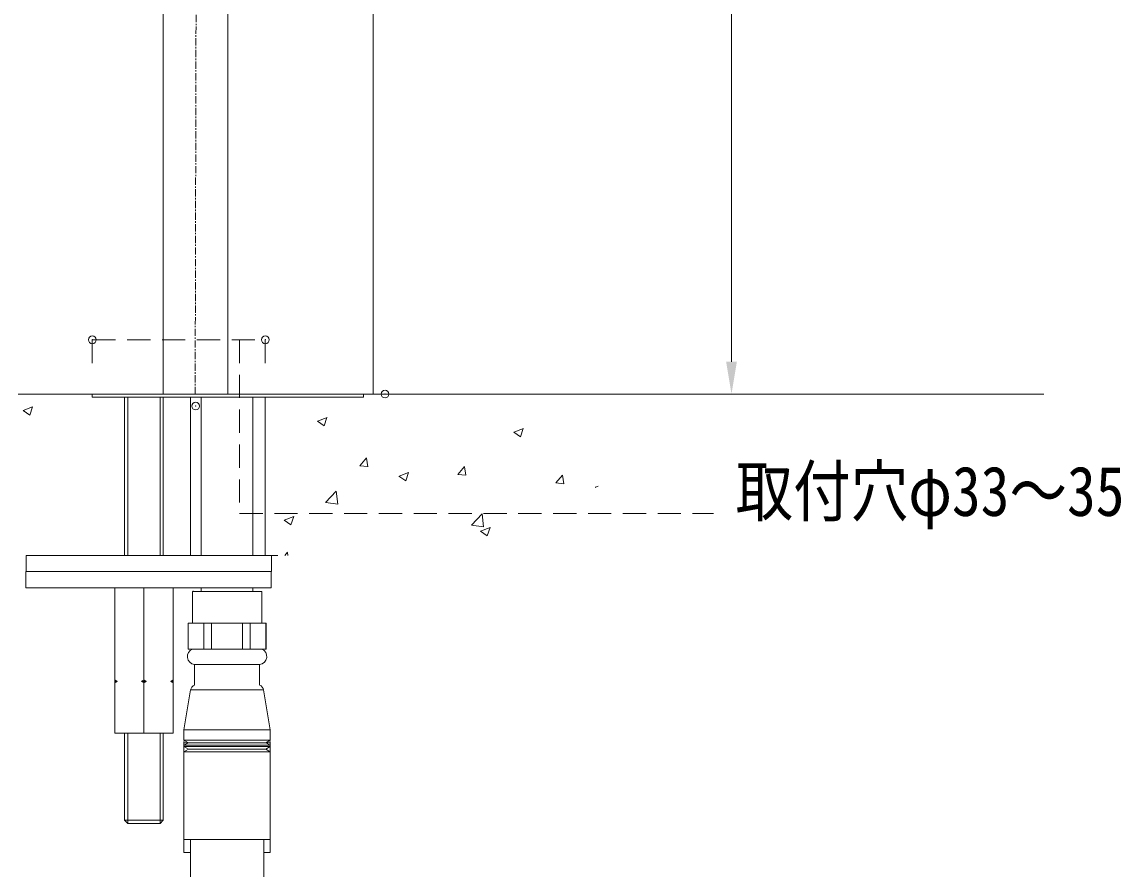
# Model space of a CAD drawing. Units: millimetres, scale not verified. Extents: x -426 to 426, y -295 to 295.
# Drawn here: x -150.9 to 19.4, y -169 to -37.8 of the extents above; entities that cross this region are included whole.
import ezdxf
from ezdxf.enums import TextEntityAlignment as Align

# ---------------------------------------------------------------- set-up
doc = ezdxf.new("R2010")
doc.units = ezdxf.units.MM
doc.header["$LTSCALE"] = 3
doc.header["$PDMODE"] = 32
doc.header["$PDSIZE"] = 1.2
doc.linetypes.add('DASHED1', pattern=[1.8, 1.2, -0.6])
doc.linetypes.add('USER1', pattern=[0.6, 0.375, -0.075, 0.075, -0.075])
doc.layers.add('0-0_0', color=7, linetype='Continuous', lineweight=15)
doc.layers.add('0-B_02___PRT_ALL_AXES', color=7, linetype='Continuous', lineweight=15)
doc.styles.add('ＭＳ ゴシック', font='')
doc.styles.get('ＭＳ ゴシック').set_extended_font_data('MS Gothic')

# ---------------------------------------------------------------- blocks, each defined once
blk = doc.blocks.new('X57')
at = {"layer": '0-0_0', "lineweight": 18}
for p, q in [((2602.194, -722.903), (2603.247, -723.613)), ((2602.2, -722.904), (2603.682, -722.336)), ((2603.247, -723.611), (2603.676, -722.332)), ((2632.614, -724.598), (2633.667, -725.308)), ((2632.619, -724.6), (2634.101, -724.031)), ((2633.666, -725.307), (2634.095, -724.027)), ((2608.777, -729.822), (2609.797, -728.606)), ((2610.027, -729.958), (2609.782, -728.631)), ((2608.765, -729.821), (2610.03, -729.932)), ((2623.959, -731.15), (2624.979, -729.934)), ((2625.209, -731.286), (2624.964, -729.959)), ((2614.829, -731.425), (2615.882, -732.135)), ((2614.834, -731.427), (2616.316, -730.858)), ((2615.882, -732.133), (2616.311, -730.854)), ((2623.947, -731.149), (2625.212, -731.26)), ((2639.141, -732.478), (2640.161, -731.262)), ((2640.391, -732.614), (2640.146, -731.288)), ((2603.471, -735.487), (2605.12, -733.769)), ((2605.354, -735.779), (2605.12, -733.769)), ((2639.129, -732.478), (2640.394, -732.588)), ((2645.248, -733.12), (2645.348, -733.188)), ((2645.254, -733.122), (2645.694, -732.953)), ((2603.472, -735.494), (2605.355, -735.786)), ((2626.061, -738.991), (2627.71, -737.272)), ((2627.944, -739.283), (2627.71, -737.273)), ((2597.044, -738.252), (2598.097, -738.962)), ((2597.05, -738.254), (2598.532, -737.685)), ((2598.097, -738.96), (2598.526, -737.681)), ((2626.062, -738.998), (2627.945, -739.29)), ((2627.463, -739.947), (2628.516, -740.657)), ((2627.469, -739.949), (2628.951, -739.38)), ((2628.516, -740.656), (2628.945, -739.376)), ((2597.123, -743.71), (2597.552, -743.199)), ((2597.627, -743.71), (2597.537, -743.224))]:
    blk.add_line(p, q, dxfattribs=at)
blk = doc.blocks.new('X58')
at = {"layer": '0-0_0', "lineweight": 18}
for p, q in [((2526.158, -719.559), (2527.211, -720.269)), ((2526.163, -719.56), (2527.645, -718.991)), ((2527.211, -720.267), (2527.64, -718.988)), ((2556.578, -721.254), (2557.63, -721.964)), ((2556.583, -721.255), (2558.065, -720.686)), ((2557.63, -721.962), (2558.059, -720.683)), ((2504.642, -724.574), (2506.291, -722.856)), ((2506.525, -724.866), (2506.291, -722.856)), ((2504.643, -724.581), (2506.526, -724.873)), ((2508.247, -725.819), (2509.267, -724.603)), ((2509.498, -725.954), (2509.253, -724.627)), ((2508.236, -725.819), (2509.501, -725.93)), ((2508.374, -726.386), (2509.426, -727.096)), ((2508.379, -726.387), (2509.861, -725.818)), ((2509.426, -727.094), (2509.855, -725.815)), ((2523.429, -727.148), (2524.449, -725.932)), ((2524.68, -727.282), (2524.435, -725.955)), ((2527.232, -728.078), (2528.881, -726.359)), ((2529.115, -728.37), (2528.881, -726.36)), ((2523.418, -727.147), (2524.683, -727.258)), ((2527.233, -728.085), (2529.116, -728.377)), ((2538.6, -728.475), (2539.865, -728.586)), ((2538.611, -728.476), (2539.631, -727.26)), ((2538.793, -728.081), (2539.846, -728.791)), ((2538.798, -728.082), (2540.28, -727.513)), ((2539.862, -728.611), (2539.617, -727.284)), ((2539.846, -728.789), (2540.275, -727.51)), ((2553.793, -729.804), (2554.814, -728.588)), ((2555.044, -729.939), (2554.799, -728.612)), ((2549.822, -731.581), (2551.471, -729.863)), ((2551.705, -731.873), (2551.471, -729.863)), ((2553.782, -729.804), (2555.047, -729.914)), ((2549.823, -731.588), (2551.706, -731.88)), ((2521.008, -734.908), (2522.061, -735.618)), ((2521.013, -734.909), (2522.495, -734.34)), ((2522.061, -735.616), (2522.49, -734.337)), ((2551.427, -736.603), (2552.48, -737.313)), ((2551.433, -736.604), (2552.915, -736.036)), ((2552.48, -737.311), (2552.909, -736.032)), ((2526.366, -743.069), (2527.386, -741.853)), ((2527.617, -743.204), (2527.372, -741.877)), ((2526.355, -743.069), (2527.62, -743.179)), ((2533.643, -743.43), (2534.058, -743.71)), ((2533.648, -743.431), (2535.13, -742.862)), ((2534.839, -743.71), (2535.125, -742.859)), ((2542.125, -743.71), (2542.568, -743.181)), ((2542.647, -743.71), (2542.554, -743.205))]:
    blk.add_line(p, q, dxfattribs=at)

msp = doc.modelspace()

# ---------------------------------------------------------------- linework, layer by layer
at = {"layer": '0-0_0', "linetype": 'USER1'}
msp.add_line((-124.085, -95.462), (-123.33, 235.774), dxfattribs=at)
at = {"layer": '0-0_0'}
for p, q in [((-129.019, 197.538), (-129.019, -66.462)), ((-119.019, 197.538), (-119.019, -66.462)), ((-96.519, 164.439), (-96.519, -66.462)), ((-40.987, -61.462), (-40.987, 122.427)), ((-40.987, -61.462), (-40.987, -90.462)), ((-129.019, -66.462), (-129.019, -95.462)), ((-119.019, -66.462), (-119.019, -95.462)), ((-96.519, -66.462), (-96.519, -95.462)), ((-146.519, -95.462), (-151.519, -95.462)), ((-146.519, -95.462), (-96.519, -95.462)), ((-134.519, -95.962), (-134.519, -120.462)), ((-129.519, -95.962), (-129.519, -120.462)), ((-124.085, -95.462), (7.411, -95.462)), ((-123.144, -120.462), (-123.144, -95.962)), ((-115.144, -120.462), (-115.144, -95.962)), ((-94.162, -95.462), (-40.487, -95.462)), ((-150.269, -120.462), (-150.269, -122.962)), ((-150.269, -120.462), (-111.269, -120.462)), ((-112.269, -120.462), (-112.269, -122.962)), ((-150.319, -122.962), (-112.269, -122.962)), ((-112.319, -122.962), (-112.319, -125.462)), ((-112.319, -125.462), (-150.319, -125.462)), ((-136.519, -147.962), (-136.519, -125.462)), ((-132.019, -139.766), (-132.019, -125.462)), ((-127.519, -147.962), (-127.519, -125.462)), ((-123.144, -126.054), (-123.144, -125.462)), ((-115.144, -126.054), (-115.144, -125.462)), ((-125.194, -130.954), (-113.094, -130.954)), ((-125.154, -130.954), (-125.154, -134.954)), ((-122.746, -130.954), (-122.746, -134.954)), ((-121.552, -130.954), (-121.552, -134.954)), ((-116.735, -130.954), (-116.735, -134.954)), ((-115.541, -130.954), (-115.541, -134.954)), ((-113.133, -130.954), (-113.133, -134.954)), ((-125.194, -134.954), (-113.094, -134.954)), ((-136.519, -139.962), (-136.156, -139.962)), ((-132.381, -139.962), (-131.656, -139.962)), ((-132.019, -147.962), (-132.019, -140.158)), ((-127.519, -139.962), (-127.881, -139.962)), ((-124.786, -141.293), (-125.844, -147.462)), ((-124.786, -141.293), (-113.501, -141.293)), ((-113.501, -141.293), (-112.444, -147.462)), ((-136.519, -147.962), (-127.519, -147.962)), ((-134.519, -147.962), (-134.519, -161.962)), ((-129.519, -147.962), (-129.519, -161.962)), ((-125.844, -149.058), (-125.144, -149.462)), ((-125.844, -149.058), (-112.444, -149.058)), ((-125.781, -149.094), (-125.844, -149.462)), ((-125.144, -149.462), (-125.844, -149.866)), ((-113.144, -149.462), (-125.144, -149.462)), ((-112.444, -149.058), (-113.144, -149.462)), ((-113.144, -149.462), (-112.444, -149.866)), ((-112.507, -149.094), (-112.444, -149.462)), ((-125.844, -150.058), (-125.844, -149.866)), ((-125.844, -149.866), (-112.444, -149.866)), ((-125.844, -150.058), (-125.144, -150.462)), ((-125.844, -150.058), (-112.444, -150.058)), ((-125.144, -150.462), (-125.844, -150.866)), ((-125.844, -166.462), (-125.844, -150.866)), ((-125.844, -150.866), (-112.444, -150.866)), ((-113.144, -150.462), (-125.144, -150.462)), ((-112.444, -150.058), (-113.144, -150.462)), ((-113.144, -150.462), (-112.444, -150.866)), ((-112.444, -150.058), (-112.444, -149.866)), ((-112.444, -166.462), (-112.444, -150.866)), ((-135.019, -161.462), (-134.519, -161.962)), ((-129.019, -161.462), (-135.019, -161.462)), ((-129.019, -161.462), (-129.519, -161.962)), ((-129.519, -161.962), (-134.519, -161.962))]:
    msp.add_line(p, q, dxfattribs=at)
at = {"layer": '0-0_0', "linetype": 'DASHED1'}
msp.add_line((-140.019, -87.054), (-140.019, -91.091), dxfattribs=at)
for points in [[(-140.019, -87.054), (-113.219, -87.054), (-113.219, -91.091)], [(-117.217, -87.068), (-117.217, -113.98), (-43.762, -113.98)]]:
    msp.add_lwpolyline(points, dxfattribs=at)
at = {"layer": '0-0_0'}
for points in [[(-136.519, -139.766), (-136.508, -139.772), (-136.496, -139.779), (-136.485, -139.785), (-136.474, -139.791), (-136.463, -139.798), (-136.452, -139.804), (-136.44, -139.81), (-136.429, -139.817), (-136.418, -139.823), (-136.407, -139.829), (-136.395, -139.836), (-136.384, -139.842), (-136.373, -139.848), (-136.361, -139.854), (-136.35, -139.86), (-136.339, -139.867), (-136.327, -139.873), (-136.316, -139.879), (-136.305, -139.885), (-136.293, -139.891), (-136.282, -139.897), (-136.271, -139.903), (-136.259, -139.909), (-136.248, -139.915), (-136.236, -139.921), (-136.225, -139.927), (-136.214, -139.933), (-136.202, -139.939), (-136.191, -139.945), (-136.179, -139.95), (-136.168, -139.956), (-136.156, -139.962)], [(-136.519, -140.158), (-136.508, -140.152), (-136.496, -140.145), (-136.485, -140.139), (-136.474, -140.133), (-136.463, -140.126), (-136.452, -140.12), (-136.44, -140.114), (-136.429, -140.107), (-136.418, -140.101), (-136.407, -140.095), (-136.395, -140.088), (-136.384, -140.082), (-136.373, -140.076), (-136.361, -140.07), (-136.35, -140.064), (-136.339, -140.057), (-136.327, -140.051), (-136.316, -140.045), (-136.305, -140.039), (-136.293, -140.033), (-136.282, -140.027), (-136.271, -140.021), (-136.259, -140.015), (-136.248, -140.009), (-136.236, -140.003), (-136.225, -139.997), (-136.214, -139.991), (-136.202, -139.985), (-136.191, -139.979), (-136.179, -139.974), (-136.168, -139.968), (-136.156, -139.962)], [(-132.381, -139.962), (-132.37, -139.956), (-132.358, -139.95), (-132.347, -139.945), (-132.335, -139.939), (-132.324, -139.933), (-132.312, -139.927), (-132.301, -139.921), (-132.29, -139.915), (-132.278, -139.909), (-132.267, -139.903), (-132.255, -139.897), (-132.244, -139.891), (-132.233, -139.885), (-132.221, -139.879), (-132.21, -139.873), (-132.199, -139.867), (-132.187, -139.86), (-132.176, -139.854), (-132.165, -139.848), (-132.153, -139.842), (-132.142, -139.836), (-132.131, -139.829), (-132.12, -139.823), (-132.108, -139.817), (-132.097, -139.81), (-132.086, -139.804), (-132.075, -139.798), (-132.063, -139.791), (-132.052, -139.785), (-132.041, -139.779), (-132.03, -139.772), (-132.019, -139.766)], [(-132.381, -139.962), (-132.37, -139.968), (-132.358, -139.974), (-132.347, -139.979), (-132.335, -139.985), (-132.324, -139.991), (-132.312, -139.997), (-132.301, -140.003), (-132.29, -140.009), (-132.278, -140.015), (-132.267, -140.021), (-132.255, -140.027), (-132.244, -140.033), (-132.233, -140.039), (-132.221, -140.045), (-132.21, -140.051), (-132.199, -140.057), (-132.187, -140.064), (-132.176, -140.07), (-132.165, -140.076), (-132.153, -140.082), (-132.142, -140.088), (-132.131, -140.095), (-132.12, -140.101), (-132.108, -140.107), (-132.097, -140.114), (-132.086, -140.12), (-132.075, -140.126), (-132.063, -140.133), (-132.052, -140.139), (-132.041, -140.145), (-132.03, -140.152), (-132.019, -140.158)], [(-132.019, -139.766), (-132.008, -139.772), (-131.996, -139.779), (-131.985, -139.785), (-131.974, -139.791), (-131.963, -139.798), (-131.952, -139.804), (-131.94, -139.81), (-131.929, -139.817), (-131.918, -139.823), (-131.907, -139.829), (-131.895, -139.836), (-131.884, -139.842), (-131.873, -139.848), (-131.861, -139.854), (-131.85, -139.86), (-131.839, -139.867), (-131.827, -139.873), (-131.816, -139.879), (-131.805, -139.885), (-131.793, -139.891), (-131.782, -139.897), (-131.771, -139.903), (-131.759, -139.909), (-131.748, -139.915), (-131.736, -139.921), (-131.725, -139.927), (-131.714, -139.933), (-131.702, -139.939), (-131.691, -139.945), (-131.679, -139.95), (-131.668, -139.956), (-131.656, -139.962)], [(-132.019, -140.158), (-132.008, -140.152), (-131.996, -140.145), (-131.985, -140.139), (-131.974, -140.133), (-131.963, -140.126), (-131.952, -140.12), (-131.94, -140.114), (-131.929, -140.107), (-131.918, -140.101), (-131.907, -140.095), (-131.895, -140.088), (-131.884, -140.082), (-131.873, -140.076), (-131.861, -140.07), (-131.85, -140.064), (-131.839, -140.057), (-131.827, -140.051), (-131.816, -140.045), (-131.805, -140.039), (-131.793, -140.033), (-131.782, -140.027), (-131.771, -140.021), (-131.759, -140.015), (-131.748, -140.009), (-131.736, -140.003), (-131.725, -139.997), (-131.714, -139.991), (-131.702, -139.985), (-131.691, -139.979), (-131.679, -139.974), (-131.668, -139.968), (-131.656, -139.962)], [(-127.881, -139.962), (-127.87, -139.956), (-127.858, -139.95), (-127.847, -139.945), (-127.835, -139.939), (-127.824, -139.933), (-127.812, -139.927), (-127.801, -139.921), (-127.79, -139.915), (-127.778, -139.909), (-127.767, -139.903), (-127.755, -139.897), (-127.744, -139.891), (-127.733, -139.885), (-127.721, -139.879), (-127.71, -139.873), (-127.699, -139.867), (-127.687, -139.86), (-127.676, -139.854), (-127.665, -139.848), (-127.653, -139.842), (-127.642, -139.836), (-127.631, -139.829), (-127.62, -139.823), (-127.608, -139.817), (-127.597, -139.81), (-127.586, -139.804), (-127.575, -139.798), (-127.563, -139.791), (-127.552, -139.785), (-127.541, -139.779), (-127.53, -139.772), (-127.519, -139.766)], [(-127.881, -139.962), (-127.87, -139.968), (-127.858, -139.974), (-127.847, -139.979), (-127.835, -139.985), (-127.824, -139.991), (-127.812, -139.997), (-127.801, -140.003), (-127.79, -140.009), (-127.778, -140.015), (-127.767, -140.021), (-127.755, -140.027), (-127.744, -140.033), (-127.733, -140.039), (-127.721, -140.045), (-127.71, -140.051), (-127.699, -140.057), (-127.687, -140.064), (-127.676, -140.07), (-127.665, -140.076), (-127.653, -140.082), (-127.642, -140.088), (-127.631, -140.095), (-127.62, -140.101), (-127.608, -140.107), (-127.597, -140.114), (-127.586, -140.12), (-127.575, -140.126), (-127.563, -140.133), (-127.552, -140.139), (-127.541, -140.145), (-127.53, -140.152), (-127.519, -140.158)]]:
    msp.add_lwpolyline(points, dxfattribs=at)
for centre, radius, start, end in [((-124.074, -125.204), 0.85, 244.94794, 253.07276), ((-123.801, -141.462), 1, 113.26918, 170.27242), ((-114.487, -141.462), 1, 9.72758, 66.73082)]:
    msp.add_arc(centre, radius, start, end, dxfattribs=at)
for p in [(-140.019, -87.054), (-113.219, -87.054), (-94.662, -95.462), (-124.019, -97.319)]:
    msp.add_point(p, dxfattribs=at)
msp.add_solid([(-41.821, -90.462), (-40.154, -90.462), (-40.987, -95.462)], dxfattribs=at)
at = {"layer": '0-B_02___PRT_ALL_AXES'}
for p, q in [((-140.019, -95.462), (-140.019, -95.962)), ((-135.019, -95.962), (-135.019, -120.462)), ((-129.019, -95.962), (-129.019, -120.462)), ((-124.819, -120.462), (-124.819, -95.962)), ((-123.144, -120.462), (-123.144, -95.962)), ((-115.144, -120.462), (-115.144, -95.962)), ((-113.219, -120.462), (-113.219, -95.962)), ((-150.319, -122.962), (-150.319, -125.462)), ((-123.144, -126.054), (-123.144, -125.462)), ((-115.144, -126.054), (-115.144, -125.462)), ((-124.519, -130.954), (-124.519, -126.054)), ((-113.769, -126.054), (-124.519, -126.054)), ((-113.769, -130.954), (-113.769, -126.054)), ((-125.194, -134.954), (-125.194, -130.954)), ((-113.094, -134.954), (-113.094, -130.954)), ((-124.194, -140.548), (-124.194, -137.364)), ((-124.194, -137.364), (-114.094, -137.364)), ((-114.094, -140.548), (-114.094, -137.364)), ((-124.786, -141.293), (-125.844, -147.462)), ((-113.501, -141.293), (-112.444, -147.462)), ((-135.019, -147.962), (-135.019, -161.462)), ((-129.019, -147.962), (-129.019, -161.462)), ((-125.844, -149.058), (-125.844, -147.462)), ((-125.844, -147.462), (-112.444, -147.462)), ((-112.444, -149.058), (-112.444, -147.462)), ((-125.781, -149.094), (-125.844, -149.462)), ((-125.844, -166.462), (-125.844, -149.462)), ((-125.844, -149.462), (-125.144, -149.462)), ((-113.144, -149.462), (-112.444, -149.462)), ((-112.507, -149.094), (-112.444, -149.462)), ((-112.444, -166.462), (-112.444, -149.462)), ((-125.844, -164.462), (-112.444, -164.462)), ((-124.819, -234.77), (-124.819, -164.462)), ((-113.469, -234.77), (-113.469, -164.462)), ((-125.844, -166.462), (-124.819, -166.462)), ((-113.469, -166.462), (-112.444, -166.462))]:
    msp.add_line(p, q, dxfattribs=at)
msp.add_lwpolyline([(-98.019, -95.462), (-98.019, -95.962), (-140.019, -95.962)], dxfattribs=at)
for centre, start, end in [((-124.035, -136.116), 112.58928, 262.77008), ((-114.252, -136.116), 277.22992, 67.41072)]:
    msp.add_arc(centre, 1.258, start, end, dxfattribs=at)

# ---------------------------------------------------------------- block references
at = {"layer": '0-0_0'}
for name in ['X58', 'X57']:
    msp.add_blockref(name, (-2707.337, 623.248), dxfattribs=at)

# ---------------------------------------------------------------- texts
at = {"layer": '0-0_0', "style": 'ＭＳ ゴシック', "width": 0.85}
msp.add_text('取付穴φ33～35', height=7.698, dxfattribs=at).set_placement((-40.371, -116.645), align=Align.BOTTOM_LEFT)

doc.saveas('drawing.dxf')
